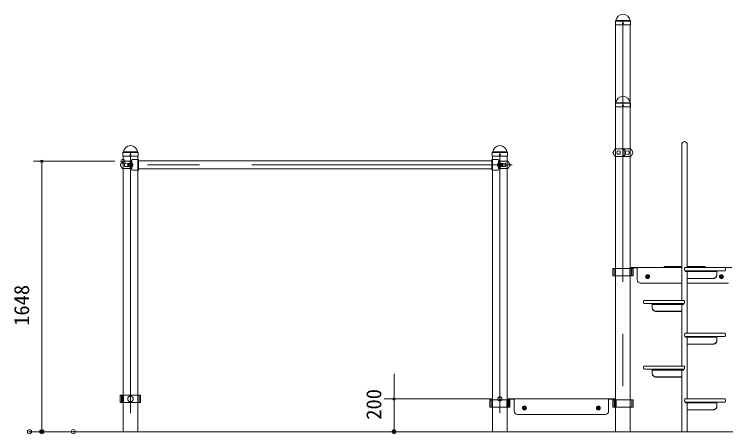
# Model space of a CAD drawing. Units: millimetres on the paper, scale 1:50. Extents: x 0 to 420, y -297 to 594.
# Drawn here: x 262.8 to 349.5, y 64.1 to 115.2 of the extents above; entities that cross this region are included whole.
import ezdxf
from ezdxf.enums import TextEntityAlignment as Align

# ---------------------------------------------------------------- set-up
doc = ezdxf.new("R2010")
doc.units = ezdxf.units.MM
doc.header["$PDMODE"] = 32
doc.header["$PDSIZE"] = 0.5
doc.linetypes.add('USER1', pattern=[50.8, 31.75, -6.35, 6.35, -6.35])
doc.linetypes.add('USER2', pattern=[19.05, 12.7, -6.35])
doc.layers.add('0_2', color=7, linetype='Continuous', lineweight=9)
doc.styles.add('ＭＳ ゴシック', font='')
doc.styles.get('ＭＳ ゴシック').set_extended_font_data('MS Gothic')

# ---------------------------------------------------------------- blocks, each defined once
blk = doc.blocks.new('-000-_DOTSMALL')
at = {"color": 7, "linetype": 'Continuous', "lineweight": 9}
blk.add_circle((0, 0), 0.0625, dxfattribs=at)
blk.add_circle((0, 0), 0.0625, dxfattribs=at)

msp = doc.modelspace()

# ---------------------------------------------------------------- linework, layer by layer
at = {"layer": '0_2'}
for p, q in [((336.018, 113.912), (336.027, 114.309)), ((336.028, 113.902), (336.018, 113.912)), ((336.028, 113.902), (337.867, 113.902)), ((336.051, 114.367), (336.073, 114.389)), ((336.056, 113.902), (336.056, 64.322)), ((337.844, 114.367), (337.822, 114.389)), ((337.838, 113.902), (337.838, 64.322)), ((337.876, 113.912), (337.867, 113.902)), ((337.876, 113.912), (337.868, 114.309)), ((336.018, 103.912), (336.027, 104.309)), ((336.051, 104.367), (336.073, 104.389)), ((337.844, 104.367), (337.822, 104.389)), ((337.876, 103.912), (337.868, 104.309)), ((336.028, 103.902), (336.018, 103.912)), ((336.028, 103.902), (337.867, 103.902)), ((337.876, 103.912), (337.867, 103.902)), ((344.107, 80.322), (344.107, 99.322)), ((344.787, 84.322), (344.787, 99.322)), ((276.018, 97.912), (276.027, 98.309)), ((276.051, 98.367), (276.073, 98.389)), ((277.844, 98.367), (277.822, 98.389)), ((277.876, 97.912), (277.868, 98.309)), ((321.018, 97.912), (321.027, 98.309)), ((321.051, 98.367), (321.073, 98.389)), ((322.844, 98.367), (322.822, 98.389)), ((322.876, 97.912), (322.868, 98.309)), ((335.813, 98.522), (335.807, 98.522)), ((335.813, 98.122), (335.807, 98.122)), ((336.025, 98.772), (336.877, 98.772)), ((336.624, 98.506), (336.283, 98.523)), ((336.624, 98.139), (336.283, 98.121)), ((336.624, 98.506), (336.624, 98.139)), ((336.917, 98.732), (336.917, 97.912)), ((336.977, 98.732), (336.977, 97.912)), ((336.998, 98.672), (337.124, 98.666)), ((336.998, 97.972), (337.124, 97.979)), ((337.867, 98.772), (337.017, 98.772)), ((337.162, 98.019), (337.162, 98.626)), ((337.271, 98.511), (337.612, 98.528)), ((337.271, 98.134), (337.271, 98.511)), ((337.271, 98.134), (337.612, 98.116)), ((276.028, 97.902), (276.018, 97.912)), ((276.025, 97.272), (276.877, 97.272)), ((276.028, 97.902), (277.867, 97.902)), ((276.056, 97.902), (276.056, 64.322)), ((276.917, 97.232), (276.917, 96.412)), ((276.998, 97.272), (276.998, 96.372)), ((277.118, 97.272), (276.998, 97.272)), ((277.118, 97.272), (277.118, 96.372)), ((277.922, 97.472), (277.198, 97.472)), ((277.838, 97.902), (277.838, 64.322)), ((277.876, 97.912), (277.867, 97.902)), ((277.922, 97.472), (277.922, 96.172)), ((320.972, 97.308), (277.922, 97.308)), ((320.972, 97.472), (320.972, 96.172)), ((320.972, 97.472), (321.696, 97.472)), ((321.028, 97.902), (321.018, 97.912)), ((321.028, 97.902), (322.867, 97.902)), ((321.056, 97.902), (321.056, 64.322)), ((321.776, 97.272), (321.776, 96.372)), ((321.776, 97.272), (321.896, 97.272)), ((321.896, 97.272), (321.896, 96.372)), ((321.977, 97.232), (321.977, 96.412)), ((322.869, 97.272), (322.017, 97.272)), ((322.838, 97.902), (322.838, 64.322)), ((322.876, 97.912), (322.867, 97.902)), ((336.027, 97.872), (336.877, 97.872)), ((337.869, 97.872), (337.017, 97.872)), ((275.813, 97.022), (275.807, 97.022)), ((275.813, 96.622), (275.807, 96.622)), ((276.027, 96.372), (276.877, 96.372)), ((276.624, 97.006), (276.283, 97.023)), ((276.624, 96.639), (276.283, 96.621)), ((276.624, 97.006), (276.624, 96.639)), ((277.118, 96.372), (276.998, 96.372)), ((277.118, 97.002), (277.138, 97.002)), ((277.118, 96.642), (277.138, 96.642)), ((277.238, 96.902), (277.238, 96.742)), ((320.972, 96.336), (277.922, 96.336)), ((321.656, 96.902), (321.656, 96.742)), ((321.776, 97.002), (321.756, 97.002)), ((321.776, 96.642), (321.756, 96.642)), ((321.776, 96.372), (321.896, 96.372)), ((322.867, 96.372), (322.017, 96.372)), ((322.271, 97.006), (322.612, 97.023)), ((322.271, 97.006), (322.271, 96.639)), ((322.271, 96.639), (322.612, 96.621)), ((323.082, 97.022), (323.087, 97.022)), ((323.082, 96.622), (323.087, 96.622)), ((277.922, 96.172), (277.198, 96.172)), ((320.972, 96.172), (321.696, 96.172)), ((335.711, 84.202), (335.711, 83.302)), ((338.184, 84.202), (335.711, 84.202)), ((335.877, 84.202), (335.877, 83.302)), ((337.782, 84.202), (337.782, 83.302)), ((337.838, 84.322), (338.697, 84.322)), ((337.838, 84.276), (338.697, 84.276)), ((337.969, 84.202), (337.969, 83.302)), ((338.028, 84.202), (338.028, 83.302)), ((338.184, 84.202), (338.184, 83.302)), ((338.697, 84.322), (344.107, 84.322)), ((338.697, 84.262), (338.697, 82.822)), ((341.947, 84.322), (341.947, 84.442)), ((344.107, 84.442), (341.947, 84.442)), ((344.44, 84.042), (344.44, 84.222)), ((344.54, 84.322), (350.197, 84.322)), ((346.947, 84.442), (344.787, 84.442)), ((346.947, 84.322), (346.947, 84.442)), ((349.44, 84.042), (349.44, 84.222)), ((338.184, 83.302), (335.711, 83.302)), ((339.867, 83.268), (339.947, 83.315)), ((339.867, 83.268), (339.867, 83.176)), ((339.947, 83.315), (340.027, 83.268)), ((340.027, 83.268), (340.027, 83.176)), ((344.54, 83.942), (349.34, 83.942)), ((344.56, 83.822), (344.56, 83.942)), ((344.56, 83.822), (348.387, 83.822)), ((344.787, 76.322), (344.787, 83.822)), ((348.296, 83.198), (348.326, 83.244)), ((348.326, 83.244), (348.351, 83.293)), ((348.326, 83.213), (348.351, 83.262)), ((348.351, 83.293), (348.369, 83.345)), ((348.351, 83.262), (348.369, 83.314)), ((348.369, 83.345), (348.381, 83.398)), ((348.369, 83.314), (348.381, 83.367)), ((348.381, 83.398), (348.386, 83.434)), ((348.381, 83.367), (348.386, 83.403)), ((348.386, 83.434), (348.387, 83.471)), ((348.386, 83.403), (348.387, 83.44)), ((348.387, 83.44), (348.387, 83.942)), ((348.867, 83.268), (348.947, 83.315)), ((348.867, 83.268), (348.867, 83.176)), ((348.947, 83.315), (349.027, 83.268)), ((349.027, 83.268), (349.027, 83.176)), ((339.097, 82.422), (344.107, 82.422)), ((339.867, 83.176), (339.947, 83.13)), ((339.947, 83.13), (340.027, 83.176)), ((344.787, 82.976), (347.907, 82.976)), ((344.787, 82.422), (349.797, 82.422)), ((347.907, 83.007), (347.964, 83.01)), ((347.907, 82.976), (347.964, 82.979)), ((347.964, 83.01), (348.019, 83.02)), ((347.964, 82.979), (348.019, 82.989)), ((348.019, 83.02), (348.074, 83.036)), ((348.019, 82.989), (348.074, 83.005)), ((348.074, 83.036), (348.125, 83.057)), ((348.074, 83.005), (348.125, 83.027)), ((348.125, 83.057), (348.174, 83.085)), ((348.125, 83.027), (348.174, 83.054)), ((348.174, 83.085), (348.219, 83.118)), ((348.174, 83.054), (348.219, 83.087)), ((348.219, 83.118), (348.26, 83.156)), ((348.219, 83.087), (348.26, 83.125)), ((348.26, 83.156), (348.296, 83.198)), ((348.26, 83.125), (348.296, 83.167)), ((348.296, 83.167), (348.326, 83.213)), ((348.867, 83.176), (348.947, 83.13)), ((348.947, 83.13), (349.027, 83.176)), ((339.454, 80.042), (339.454, 80.222)), ((344.354, 80.322), (339.554, 80.322)), ((344.354, 79.942), (339.554, 79.942)), ((340.507, 79.44), (340.507, 79.942)), ((344.334, 79.822), (340.507, 79.822)), ((344.107, 72.322), (344.107, 79.822)), ((344.334, 79.822), (344.334, 79.942)), ((344.454, 80.042), (344.454, 80.222)), ((340.513, 79.398), (340.507, 79.471)), ((340.513, 79.367), (340.507, 79.44)), ((340.531, 79.327), (340.513, 79.398)), ((340.531, 79.296), (340.513, 79.367)), ((340.56, 79.26), (340.531, 79.327)), ((340.56, 79.229), (340.531, 79.296)), ((340.599, 79.198), (340.56, 79.26)), ((340.599, 79.167), (340.56, 79.229)), ((340.648, 79.143), (340.599, 79.198)), ((340.648, 79.112), (340.599, 79.167)), ((340.705, 79.095), (340.648, 79.143)), ((340.705, 79.065), (340.648, 79.112)), ((340.769, 79.057), (340.705, 79.095)), ((340.769, 79.027), (340.705, 79.065)), ((340.839, 79.03), (340.769, 79.057)), ((340.839, 78.999), (340.769, 79.027)), ((340.912, 79.013), (340.839, 79.03)), ((340.912, 78.982), (340.839, 78.999)), ((340.987, 79.007), (340.912, 79.013)), ((340.987, 78.976), (340.912, 78.982)), ((344.107, 78.976), (340.987, 78.976)), ((344.54, 76.322), (349.34, 76.322)), ((344.44, 76.042), (344.44, 76.222)), ((344.54, 75.942), (349.34, 75.942)), ((344.56, 75.822), (344.56, 75.942)), ((344.56, 75.822), (348.387, 75.822)), ((344.787, 68.322), (344.787, 75.822)), ((348.381, 75.398), (348.386, 75.434)), ((348.386, 75.434), (348.387, 75.471)), ((348.386, 75.403), (348.387, 75.44)), ((348.387, 75.44), (348.387, 75.942)), ((349.44, 76.042), (349.44, 76.222)), ((344.787, 74.976), (347.907, 74.976)), ((347.907, 75.007), (347.964, 75.01)), ((347.907, 74.976), (347.964, 74.979)), ((347.964, 75.01), (348.019, 75.02)), ((347.964, 74.979), (348.019, 74.989)), ((348.019, 75.02), (348.074, 75.036)), ((348.019, 74.989), (348.074, 75.005)), ((348.074, 75.036), (348.125, 75.057)), ((348.074, 75.005), (348.125, 75.027)), ((348.125, 75.057), (348.174, 75.085)), ((348.125, 75.027), (348.174, 75.054)), ((348.174, 75.085), (348.219, 75.118)), ((348.174, 75.054), (348.219, 75.087)), ((348.219, 75.118), (348.26, 75.156)), ((348.219, 75.087), (348.26, 75.125)), ((348.26, 75.156), (348.296, 75.198)), ((348.26, 75.125), (348.296, 75.167)), ((348.296, 75.198), (348.326, 75.244)), ((348.296, 75.167), (348.326, 75.213)), ((348.326, 75.244), (348.351, 75.293)), ((348.326, 75.213), (348.351, 75.262)), ((348.351, 75.293), (348.369, 75.345)), ((348.351, 75.262), (348.369, 75.314)), ((348.369, 75.345), (348.381, 75.398)), ((348.369, 75.314), (348.381, 75.367)), ((348.381, 75.367), (348.386, 75.403)), ((339.454, 72.042), (339.454, 72.222)), ((344.354, 72.322), (339.554, 72.322)), ((344.454, 72.042), (344.454, 72.222)), ((344.354, 71.942), (339.554, 71.942)), ((340.507, 71.44), (340.507, 71.942)), ((344.334, 71.822), (340.507, 71.822)), ((340.513, 71.398), (340.507, 71.471)), ((340.513, 71.367), (340.507, 71.44)), ((340.531, 71.327), (340.513, 71.398)), ((340.531, 71.296), (340.513, 71.367)), ((340.56, 71.26), (340.531, 71.327)), ((340.56, 71.229), (340.531, 71.296)), ((340.599, 71.198), (340.56, 71.26)), ((340.599, 71.167), (340.56, 71.229)), ((340.648, 71.143), (340.599, 71.198)), ((340.648, 71.112), (340.599, 71.167)), ((340.705, 71.095), (340.648, 71.143)), ((340.705, 71.065), (340.648, 71.112)), ((340.769, 71.057), (340.705, 71.095)), ((344.107, 64.322), (344.107, 71.822)), ((344.334, 71.822), (344.334, 71.942)), ((340.769, 71.027), (340.705, 71.065)), ((340.839, 71.03), (340.769, 71.057)), ((340.839, 70.999), (340.769, 71.027)), ((340.912, 71.013), (340.839, 71.03)), ((340.912, 70.982), (340.839, 70.999)), ((340.987, 71.007), (340.912, 71.013)), ((340.987, 70.976), (340.912, 70.982)), ((344.107, 70.976), (340.987, 70.976)), ((275.711, 68.772), (278.184, 68.772)), ((275.711, 68.772), (275.711, 67.872)), ((275.867, 68.772), (275.867, 67.872)), ((275.926, 68.772), (275.926, 67.872)), ((276.113, 68.772), (276.113, 67.872)), ((278.017, 68.772), (278.017, 67.872)), ((278.184, 68.772), (278.184, 67.872)), ((275.711, 67.872), (278.184, 67.872)), ((323.184, 68.202), (320.711, 68.202)), ((320.711, 68.202), (320.711, 67.302)), ((320.877, 68.202), (320.877, 67.302)), ((322.782, 68.202), (322.782, 67.302)), ((322.838, 68.322), (323.697, 68.322)), ((322.838, 68.276), (323.697, 68.276)), ((322.969, 68.202), (322.969, 67.302)), ((323.028, 68.202), (323.028, 67.302)), ((323.184, 68.202), (323.184, 67.302)), ((323.697, 68.262), (323.697, 66.822)), ((323.757, 68.322), (335.137, 68.322)), ((336.056, 68.322), (335.197, 68.322)), ((336.056, 68.276), (335.197, 68.276)), ((335.197, 68.262), (335.197, 66.822)), ((335.711, 68.202), (338.184, 68.202)), ((335.711, 68.202), (335.711, 67.302)), ((335.867, 68.202), (335.867, 67.302)), ((335.926, 68.202), (335.926, 67.302)), ((336.113, 68.202), (336.113, 67.302)), ((338.017, 68.202), (338.017, 67.302)), ((338.184, 68.202), (338.184, 67.302)), ((344.44, 68.042), (344.44, 68.222)), ((344.54, 68.322), (349.34, 68.322)), ((344.54, 67.942), (349.34, 67.942)), ((344.56, 67.822), (344.56, 67.942)), ((344.56, 67.822), (348.387, 67.822)), ((344.787, 64.322), (344.787, 67.822)), ((348.387, 67.44), (348.387, 67.942)), ((349.44, 68.042), (349.44, 68.222)), ((323.184, 67.302), (320.711, 67.302)), ((324.867, 67.268), (324.947, 67.315)), ((324.867, 67.268), (324.867, 67.176)), ((324.867, 67.176), (324.947, 67.13)), ((324.947, 67.315), (325.027, 67.268)), ((324.947, 67.13), (325.027, 67.176)), ((325.027, 67.268), (325.027, 67.176)), ((333.867, 67.268), (333.947, 67.315)), ((333.867, 67.268), (333.867, 67.176)), ((333.867, 67.176), (333.947, 67.13)), ((333.947, 67.315), (334.027, 67.268)), ((333.947, 67.13), (334.027, 67.176)), ((334.027, 67.268), (334.027, 67.176)), ((335.711, 67.302), (338.184, 67.302)), ((344.787, 66.976), (347.907, 66.976)), ((347.907, 67.007), (347.964, 67.01)), ((347.907, 66.976), (347.964, 66.979)), ((347.964, 67.01), (348.019, 67.02)), ((347.964, 66.979), (348.019, 66.989)), ((348.019, 67.02), (348.074, 67.036)), ((348.019, 66.989), (348.074, 67.005)), ((348.074, 67.036), (348.125, 67.057)), ((348.074, 67.005), (348.125, 67.027)), ((348.125, 67.057), (348.174, 67.085)), ((348.125, 67.027), (348.174, 67.054)), ((348.174, 67.085), (348.219, 67.118)), ((348.174, 67.054), (348.219, 67.087)), ((348.219, 67.118), (348.26, 67.156)), ((348.219, 67.087), (348.26, 67.125)), ((348.26, 67.156), (348.296, 67.198)), ((348.26, 67.125), (348.296, 67.167)), ((348.296, 67.198), (348.326, 67.244)), ((348.296, 67.167), (348.326, 67.213)), ((348.326, 67.244), (348.351, 67.293)), ((348.326, 67.213), (348.351, 67.262)), ((348.351, 67.293), (348.369, 67.345)), ((348.351, 67.262), (348.369, 67.314)), ((348.369, 67.345), (348.381, 67.398)), ((348.369, 67.314), (348.381, 67.367)), ((348.381, 67.398), (348.386, 67.434)), ((348.381, 67.367), (348.386, 67.403)), ((348.386, 67.434), (348.387, 67.471)), ((348.386, 67.403), (348.387, 67.44)), ((324.097, 66.422), (329.447, 66.422)), ((329.447, 66.422), (334.797, 66.422)), ((264.642, 64.322), (372.385, 64.322))]:
    msp.add_line(p, q, dxfattribs=at)
at = {"layer": '0_2', "lineweight": 18}
for p, q in [((336.054, 114.332), (337.841, 114.332)), ((336.09, 114.402), (337.802, 114.402)), ((336.054, 104.332), (337.841, 104.332)), ((336.09, 104.402), (337.802, 104.402)), ((276.054, 98.332), (277.841, 98.332)), ((276.09, 98.402), (277.802, 98.402)), ((321.054, 98.332), (322.841, 98.332)), ((321.09, 98.402), (322.802, 98.402)), ((275.025, 97.272), (265.146, 97.272)), ((266.146, 97.272), (266.146, 64.322)), ((344.787, 83.007), (347.907, 83.007)), ((344.107, 79.007), (340.987, 79.007)), ((344.787, 75.007), (347.907, 75.007)), ((309.056, 71.366), (309.056, 68.322)), ((344.107, 71.007), (340.987, 71.007)), ((320.947, 68.322), (307.856, 68.322)), ((309.056, 68.322), (309.056, 64.322)), ((344.787, 67.007), (347.907, 67.007))]:
    msp.add_line(p, q, dxfattribs=at)
at = {"layer": '0_2', "linetype": 'USER1', "lineweight": 18}
for p, q in [((336.947, 114.332), (336.947, 64.322)), ((276.947, 98.332), (276.947, 64.322)), ((321.947, 98.332), (321.947, 64.322)), ((323.468, 96.822), (275.382, 96.822))]:
    msp.add_line(p, q, dxfattribs=at)
at = {"layer": '0_2', "linetype": 'USER2', "lineweight": 18}
for p, q in [((276.047, 97.252), (276.047, 96.392)), ((322.847, 97.252), (322.847, 96.392)), ((276.618, 96.922), (277.118, 96.922)), ((276.618, 96.722), (276.618, 96.922)), ((276.618, 96.722), (277.118, 96.722)), ((276.788, 96.997), (276.624, 97.006)), ((276.788, 96.647), (276.624, 96.639)), ((276.797, 96.992), (276.637, 96.992)), ((276.637, 96.992), (276.637, 96.652)), ((276.797, 96.652), (276.637, 96.652)), ((276.797, 96.987), (276.797, 96.657)), ((276.917, 96.942), (276.797, 96.942)), ((276.917, 96.702), (276.797, 96.702)), ((277.118, 96.942), (276.998, 96.942)), ((277.118, 96.702), (276.998, 96.702)), ((321.776, 96.942), (321.896, 96.942)), ((322.276, 96.922), (321.776, 96.922)), ((322.276, 96.722), (321.776, 96.722)), ((321.776, 96.702), (321.896, 96.702)), ((321.977, 96.942), (322.097, 96.942)), ((321.977, 96.702), (322.097, 96.702)), ((322.097, 96.992), (322.257, 96.992)), ((322.097, 96.987), (322.097, 96.657)), ((322.097, 96.652), (322.257, 96.652)), ((322.107, 96.997), (322.271, 97.006)), ((322.107, 96.647), (322.271, 96.639)), ((322.257, 96.992), (322.257, 96.652)), ((322.276, 96.722), (322.276, 96.922))]:
    msp.add_line(p, q, dxfattribs=at)
at = {"layer": '0_2'}
for centre, radius in [((336.947, 114.062), 0.06), ((336.947, 104.062), 0.06), ((276.947, 98.062), 0.06), ((321.947, 98.062), 0.06), ((339.947, 83.222), 0.21), ((348.947, 83.222), 0.21), ((324.947, 67.222), 0.21), ((333.947, 67.222), 0.21)]:
    msp.add_circle(centre, radius, dxfattribs=at)
at = {"layer": '0_2', "lineweight": 18}
for centre, radius in [((339.947, 83.222), 0.24), ((339.947, 83.222), 0.11), ((348.947, 83.222), 0.24), ((348.947, 83.222), 0.11), ((324.947, 67.222), 0.24), ((324.947, 67.222), 0.11), ((333.947, 67.222), 0.24), ((333.947, 67.222), 0.11)]:
    msp.add_circle(centre, radius, dxfattribs=at)
at = {"layer": '0_2', "linetype": 'USER2', "lineweight": 18}
for centre, radius in [((339.947, 83.222), 0.125), ((348.947, 83.222), 0.125), ((276.947, 68.322), 0.34), ((324.947, 67.222), 0.125), ((333.947, 67.222), 0.125)]:
    msp.add_circle(centre, radius, dxfattribs=at)
at = {"layer": '0_2'}
for centre, radius, start, end in [((336.947, 114.322), 0.864, 90, 173.3676), ((336.947, 114.322), 0.864, 6.6324, 90), ((336.111, 114.307), 0.084, 135, 178.99605), ((336.034, 114.428), 0.056, 315, 353.3676), ((337.861, 114.428), 0.056, 186.6324, 225), ((337.784, 114.307), 0.084, 1.00395, 45), ((336.947, 104.322), 0.864, 90, 173.3676), ((336.947, 104.322), 0.864, 6.6324, 90), ((336.111, 104.307), 0.084, 135, 178.99605), ((336.034, 104.428), 0.056, 315, 353.3676), ((337.861, 104.428), 0.056, 186.6324, 225), ((337.784, 104.307), 0.084, 1.00395, 45), ((276.947, 98.322), 0.864, 90, 173.3676), ((276.947, 98.322), 0.864, 6.6324, 90), ((321.947, 98.322), 0.864, 90, 173.3676), ((321.947, 98.322), 0.864, 6.6324, 90), ((344.447, 99.322), 0.34, 0, 180), ((276.111, 98.307), 0.084, 135, 178.99605), ((276.034, 98.428), 0.056, 315, 353.3676), ((277.861, 98.428), 0.056, 186.6324, 225), ((277.784, 98.307), 0.084, 1.00395, 45), ((321.111, 98.307), 0.084, 135, 178.99605), ((321.034, 98.428), 0.056, 315, 353.3676), ((322.861, 98.428), 0.056, 186.6324, 225), ((322.784, 98.307), 0.084, 1.00395, 45), ((336.047, 98.322), 0.32, 143.1301, 216.8699), ((336.047, 98.322), 0.3, 154.44159, 205.55841), ((337.04, 97.848), 1.4, 140.22094, 154.44159), ((337.04, 98.797), 1.4, 205.55841, 219.77906), ((335.807, 98.502), 0.02, 90, 143.1301), ((335.807, 98.142), 0.02, 216.8699, 270), ((336.025, 98.692), 0.08, 90, 140.22094), ((336.479, 98.322), 0.278, 154.69944, 205.30056), ((337.493, 97.843), 1.4, 151.38495, 154.69944), ((337.493, 98.802), 1.4, 205.30056, 208.61505), ((336.282, 98.504), 0.02, 87, 151.38495), ((336.282, 98.141), 0.02, 208.61505, 273), ((336.877, 98.732), 0.04, 0, 90), ((337.017, 98.732), 0.04, 90, 180), ((336.997, 98.652), 0.02, 87, 180), ((336.997, 97.992), 0.02, 180, 273), ((337.122, 98.626), 0.04, 1.08415, 87), ((337.122, 98.019), 0.04, 273, 358.91585), ((337.613, 98.509), 0.02, 28.61505, 93), ((337.613, 98.136), 0.02, 267, 331.38495), ((336.402, 97.848), 1.4, 25.55841, 28.61505), ((336.402, 98.797), 1.4, 331.38495, 334.44159), ((337.394, 98.322), 0.3, 334.44159, 25.55841), ((337.869, 98.692), 0.08, 39.77906, 90), ((336.855, 97.848), 1.4, 25.55841, 39.77906), ((336.855, 98.797), 1.4, 320.22094, 334.44159), ((337.847, 98.322), 0.3, 334.44159, 25.55841), ((277.04, 96.348), 1.4, 140.22094, 154.44159), ((276.025, 97.192), 0.08, 90, 140.22094), ((276.877, 97.232), 0.04, 0, 90), ((277.198, 97.272), 0.2, 90, 180), ((321.696, 97.272), 0.2, 0, 90), ((322.017, 97.232), 0.04, 90, 180), ((322.869, 97.192), 0.08, 39.77906, 90), ((321.855, 96.348), 1.4, 25.55841, 39.77906), ((336.025, 97.952), 0.08, 219.77906, 270), ((336.877, 97.912), 0.04, 270, 0), ((337.017, 97.912), 0.04, 180, 270), ((337.869, 97.952), 0.08, 270, 320.22094), ((276.047, 96.822), 0.32, 143.1301, 216.8699), ((276.047, 96.822), 0.3, 154.44159, 205.55841), ((277.04, 97.297), 1.4, 205.55841, 219.77906), ((275.807, 97.002), 0.02, 90, 143.1301), ((275.807, 96.642), 0.02, 216.8699, 270), ((276.025, 96.452), 0.08, 219.77906, 270), ((276.479, 96.822), 0.278, 154.69944, 205.30056), ((277.493, 96.343), 1.4, 151.38495, 154.69944), ((277.493, 97.302), 1.4, 205.30056, 208.61505), ((276.282, 97.004), 0.02, 87, 151.38495), ((276.282, 96.641), 0.02, 208.61505, 273), ((276.877, 96.412), 0.04, 270, 0), ((277.198, 96.372), 0.2, 180, 270), ((277.138, 96.902), 0.1, 0, 90), ((277.138, 96.742), 0.1, 270, 0), ((321.756, 96.902), 0.1, 90, 180), ((321.756, 96.742), 0.1, 180, 270), ((321.696, 96.372), 0.2, 270, 0), ((322.017, 96.412), 0.04, 180, 270), ((322.613, 97.004), 0.02, 28.61505, 93), ((322.613, 96.641), 0.02, 267, 331.38495), ((321.402, 96.343), 1.4, 25.30055, 28.61505), ((321.402, 97.302), 1.4, 331.38495, 334.69945), ((322.416, 96.822), 0.278, 334.69945, 25.30055), ((322.869, 96.452), 0.08, 270, 320.22094), ((321.855, 97.297), 1.4, 320.22094, 334.44159), ((323.087, 97.002), 0.02, 36.8699, 90), ((323.087, 96.642), 0.02, 270, 323.1301), ((322.847, 96.822), 0.32, 323.1301, 36.8699), ((322.847, 96.822), 0.3, 334.44159, 25.55841), ((338.757, 84.262), 0.06, 90, 180), ((344.54, 84.222), 0.1, 90, 180), ((349.34, 84.222), 0.1, 0, 90), ((344.54, 84.042), 0.1, 180, 270), ((349.34, 84.042), 0.1, 270, 0), ((339.097, 82.822), 0.4, 180, 270), ((339.554, 80.222), 0.1, 90, 180), ((339.554, 80.042), 0.1, 180, 270), ((344.354, 80.222), 0.1, 0, 90), ((344.354, 80.042), 0.1, 270, 0), ((344.54, 76.222), 0.1, 90, 180), ((349.34, 76.222), 0.1, 0, 90), ((344.54, 76.042), 0.1, 180, 270), ((349.34, 76.042), 0.1, 270, 0), ((339.554, 72.222), 0.1, 90, 180), ((339.554, 72.042), 0.1, 180, 270), ((344.354, 72.222), 0.1, 0, 90), ((344.354, 72.042), 0.1, 270, 0), ((323.757, 68.262), 0.06, 90, 180), ((335.137, 68.262), 0.06, 0, 90), ((344.54, 68.222), 0.1, 90, 180), ((344.54, 68.042), 0.1, 180, 270), ((349.34, 68.222), 0.1, 0, 90), ((349.34, 68.042), 0.1, 270, 0), ((324.097, 66.822), 0.4, 180, 270), ((334.797, 66.822), 0.4, 270, 0)]:
    msp.add_arc(centre, radius, start, end, dxfattribs=at)
at = {"layer": '0_2', "linetype": 'USER2', "lineweight": 18}
for centre, radius, start, end in [((276.027, 97.252), 0.02, 0, 91.98888), ((322.867, 97.252), 0.02, 88.01112, 180), ((276.027, 96.392), 0.02, 270, 0), ((276.787, 96.987), 0.01, 0, 88), ((276.787, 96.657), 0.01, 272, 0), ((322.107, 96.987), 0.01, 92, 180), ((322.107, 96.657), 0.01, 180, 268), ((322.867, 96.392), 0.02, 180, 270)]:
    msp.add_arc(centre, radius, start, end, dxfattribs=at)
at = {"layer": '0_2'}
for p in [(276.025, 97.272), (321.947, 68.322), (264.642, 64.322), (266.146, 64.322), (269.977, 64.322), (309.056, 64.322)]:
    msp.add_point(p, dxfattribs=at)

# ---------------------------------------------------------------- block references
at = {"layer": '0_2', "xscale": 2.32, "yscale": 2.32}
for p, rotation in [((266.146, 97.272), 90), ((309.056, 68.322), 90), ((266.146, 64.322), 270), ((309.056, 64.322), 270)]:
    msp.add_blockref('-000-_DOTSMALL', p, dxfattribs=dict(at, rotation=rotation))

# ---------------------------------------------------------------- texts
at = {"layer": '0_2', "style": 'ＭＳ ゴシック'}
for s, p in [('1648', (265.146, 77.225)), ('200', (308.056, 65.782))]:
    msp.add_text(s, height=1.833, rotation=90, dxfattribs=at).set_placement(p, align=Align.BOTTOM_LEFT)

doc.saveas('drawing.dxf')
